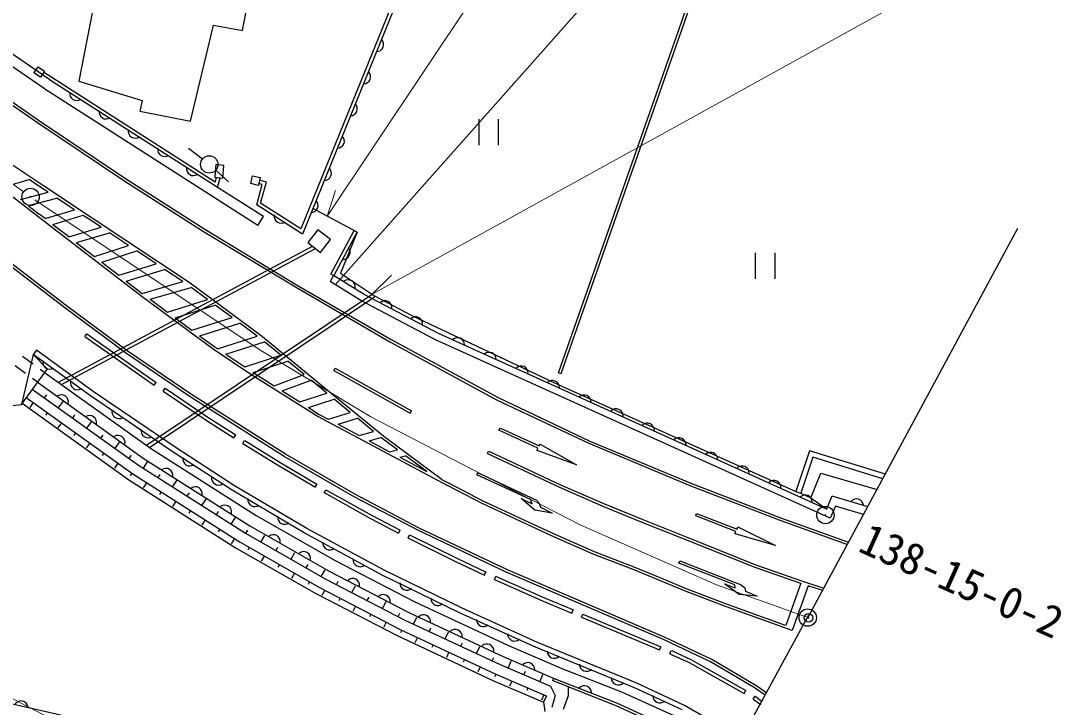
# Model space of a CAD drawing. Units: millimetres, scale not verified. Extents: x 40000 to 680000, y 20000 to 380000.
# Drawn here: x 471775 to 531809, y 237200 to 276782 of the extents above; entities that cross this region are included whole.
import ezdxf
from ezdxf.enums import TextEntityAlignment as Align

# ---------------------------------------------------------------- set-up
doc = ezdxf.new("R2010")
doc.units = ezdxf.units.MM
doc.header["$LTSCALE"] = 1000
doc.header["$PDMODE"] = 32
doc.header["$PDSIZE"] = 500
doc.linetypes.add('CHAIN', pattern=[18.5, 12, -1.5, 3.5, -1.5])
for name, color, linetype, lineweight in [('M-BGD', 7, 'Continuous', 25), ('M-BMK', 2, 'CHAIN', 13), ('M-BMK-OTRS', 5, 'Continuous', 25), ('M-BMK-SRVR', 3, 'Continuous', 25), ('M-STR-HTXT', 7, 'Continuous', 13), ('M-STR-STRC', 7, 'Continuous', 25)]:
    doc.layers.add(name, color=color, linetype=linetype, lineweight=lineweight)
doc.layers.add('M-OTRS', color=6, linetype='Continuous')
doc.styles.add('ＭＳ ゴシック', font='')
doc.styles.get('ＭＳ ゴシック').set_extended_font_data('MS Gothic')

msp = doc.modelspace()

# ---------------------------------------------------------------- linework, layer by layer
at = {"layer": 'M-BGD'}
for p, q in [((484554, 276215), (487633, 292077)), ((497383, 288099), (487918, 264784)), ((497569, 288023), (488012, 264485)), ((477460, 285350), (475111, 273305)), ((502777, 256484), (511953, 282647)), ((502918, 256435), (512094, 282597)), ((473112, 272874), (468263, 276224)), ((473442, 273372), (468638, 276698)), ((481558, 270989), (482888, 276541)), ((482888, 276541), (484548, 276218)), ((474309, 260227), (453987, 275844)), ((474403, 260346), (454080, 275962)), ((466665, 275115), (472732, 270926)), ((466759, 275235), (472802, 271055)), ((472527, 273789), (472776, 274128)), ((472914, 273529), (472527, 273789)), ((472776, 274128), (473140, 273877)), ((473140, 273877), (472914, 273529)), ((482988, 267484), (473078, 273823)), ((483206, 267114), (473425, 273385)), ((475111, 273305), (478770, 272184)), ((482885, 266607), (473108, 272876)), ((478770, 272184), (478641, 271579)), ((478641, 271579), (481558, 270989)), ((472732, 270926), (477711, 267572)), ((472802, 271055), (477806, 267694)), ((498176, 271109), (498176, 269609)), ((499316, 269609), (499316, 271109)), ((473016, 267299), (469641, 269552)), ((482239, 268802), (481445, 269410)), ((483024, 268489), (482958, 267761)), ((483484, 268442), (483024, 268489)), ((483419, 267715), (483484, 268442)), ((482958, 267761), (483419, 267715)), ((483008, 268164), (483754, 267497)), ((485027, 267395), (485130, 267849)), ((485130, 267849), (485572, 267749)), ((470013, 267638), (472746, 265516)), ((470815, 267208), (472252, 267628)), ((472922, 267177), (472256, 267626)), ((473353, 266895), (472922, 267177)), ((475880, 265404), (473016, 267299)), ((477711, 267572), (482308, 264642)), ((477806, 267694), (482379, 264772)), ((482988, 267484), (483060, 267749)), ((483109, 267169), (483262, 267730)), ((485468, 267294), (485027, 267395)), ((485375, 266179), (485696, 267341)), ((485572, 267749), (485468, 267294)), ((485693, 267342), (485483, 267395)), ((485931, 267486), (485516, 267587)), ((485592, 266273), (485889, 267288)), ((485889, 267288), (485931, 267486)), ((471763, 266470), (473353, 266895)), ((472208, 266123), (473855, 266563)), ((474876, 265888), (473855, 266563)), ((485443, 264984), (482885, 266607)), ((485764, 265491), (483206, 267114)), ((472214, 266121), (472839, 265633)), ((488017, 264483), (485375, 266179)), ((487910, 264786), (485592, 266273)), ((491169, 264587), (488614, 265968)), ((472746, 265516), (475530, 263387)), ((473173, 265377), (472839, 265633)), ((473173, 265377), (474876, 265888)), ((473615, 265040), (475365, 265565)), ((475786, 265283), (475361, 265564)), ((481539, 261644), (475880, 265404)), ((485443, 264984), (485764, 265491)), ((473615, 265040), (474534, 264335)), ((474540, 264333), (476404, 264876)), ((476412, 264874), (475786, 265283)), ((482379, 264772), (487673, 261564)), ((474984, 263994), (476894, 264550)), ((477980, 263828), (476894, 264550)), ((482308, 264642), (487601, 261433)), ((488895, 264730), (488323, 263990)), ((489626, 264166), (488895, 264730)), ((489054, 263425), (489626, 264166)), ((489641, 262180), (490993, 264682)), ((489817, 262085), (491169, 264587)), ((491172, 264586), (490200, 262223)), ((473943, 255938), (488589, 263784)), ((474124, 255808), (488762, 263650)), ((474973, 263997), (475623, 263505)), ((476024, 263195), (477980, 263828)), ((488323, 263990), (489054, 263425)), ((475530, 263387), (478763, 260876)), ((475623, 263505), (476019, 263197)), ((476454, 262861), (478459, 263510)), ((479573, 262769), (478459, 263510)), ((514117, 263408), (514117, 261908)), ((515257, 261908), (515257, 263408)), ((476454, 262861), (477421, 262111)), ((477421, 262111), (479573, 262769)), ((477855, 261773), (480058, 262447)), ((481121, 261740), (480058, 262447)), ((477855, 261773), (478776, 261058)), ((489809, 262087), (489612, 261743)), ((489631, 262183), (489809, 262087)), ((491578, 261002), (489809, 262087)), ((490200, 262223), (492161, 260930)), ((478776, 261058), (481121, 261740)), ((479229, 260721), (481600, 261411)), ((485713, 258559), (481539, 261644)), ((482540, 260717), (481600, 261411)), ((487601, 261433), (493044, 258273)), ((487673, 261564), (493116, 258405)), ((491379, 260655), (489612, 261743)), ((478763, 260876), (482857, 257867)), ((479025, 252301), (492028, 261017)), ((479198, 252176), (492168, 260871)), ((479229, 260721), (480224, 259990)), ((480224, 259990), (482540, 260717)), ((495674, 258387), (491379, 260655)), ((495851, 258747), (491578, 261002)), ((492161, 260930), (494308, 259793)), ((477807, 257639), (474309, 260227)), ((477901, 257759), (474403, 260346)), ((480673, 259659), (482988, 260386)), ((483955, 259671), (482988, 260386)), ((480673, 259659), (481635, 258951)), ((481635, 258951), (483955, 259671)), ((494308, 259793), (502793, 255795)), ((482086, 258620), (484404, 259340)), ((485402, 258602), (484404, 259340)), ((482085, 258620), (482951, 257987)), ((483113, 257875), (485402, 258602)), ((483592, 257555), (485832, 258266)), ((489561, 255375), (485713, 258559)), ((486759, 257500), (485832, 258266)), ((493044, 258273), (499237, 254911)), ((493116, 258405), (499285, 255052)), ((518438, 248094), (495674, 258387)), ((518226, 248629), (495851, 258747)), ((472675, 257784), (472487, 257546)), ((475953, 255401), (472675, 257784)), ((481535, 255102), (477807, 257639)), ((481605, 255231), (477901, 257759)), ((482857, 257867), (485026, 256412)), ((482951, 257987), (483123, 257872)), ((483592, 257555), (484688, 256820)), ((472487, 257546), (471809, 254654)), ((471879, 257443), (472483, 256998)), ((475788, 255153), (472487, 257546)), ((472488, 257545), (473293, 256712)), ((484688, 256820), (486759, 257500)), ((485165, 256503), (487169, 257161)), ((488109, 256385), (487169, 257161)), ((472053, 256445), (471449, 256890)), ((473293, 256712), (471797, 254658)), ((472886, 256701), (473200, 256470)), ((473201, 256470), (479246, 252142)), ((485026, 256412), (488913, 253954)), ((485165, 256503), (486373, 255739)), ((486373, 255739), (488109, 256385)), ((489820, 256619), (489893, 256750)), ((489820, 256619), (494226, 254164)), ((489893, 256750), (494299, 254295)), ((502777, 256484), (502918, 256435)), ((472792, 255901), (472455, 256149)), ((472793, 255900), (478837, 251568)), ((486851, 255437), (488510, 256054)), ((489417, 255304), (488510, 256054)), ((502793, 255795), (516459, 249640)), ((472432, 255541), (478561, 251152)), ((473140, 255036), (473271, 255219)), ((480564, 251900), (475788, 255153)), ((480730, 252150), (475953, 255401)), ((487030, 251789), (481605, 255231)), ((486851, 255437), (487856, 254802)), ((487856, 254802), (489417, 255304)), ((492698, 252814), (489561, 255375)), ((470627, 254523), (471809, 254654)), ((471860, 254727), (478010, 250319)), ((472079, 255056), (478231, 250653)), ((472492, 254763), (472288, 254478)), ((473953, 254454), (474215, 254820)), ((486959, 251659), (481535, 255102)), ((488352, 254489), (489832, 254964)), ((490764, 254203), (489832, 254964)), ((499237, 254911), (504512, 252417)), ((499285, 255052), (504584, 252550)), ((473305, 254180), (473203, 254038)), ((474766, 253872), (474897, 254055)), ((488356, 254487), (488984, 254085)), ((488913, 253954), (496376, 249981)), ((488984, 254085), (489499, 253813)), ((489503, 253812), (490764, 254203)), ((494226, 254164), (494299, 254295)), ((474118, 253598), (473914, 253314)), ((475579, 253290), (475841, 253656)), ((490061, 253514), (491181, 253862)), ((490061, 253514), (491278, 252866)), ((492107, 253105), (491181, 253862)), ((474931, 253016), (474829, 252874)), ((476392, 252707), (476523, 252890)), ((491278, 252866), (492107, 253105)), ((491848, 252562), (492525, 252758)), ((493485, 252045), (492525, 252758)), ((496068, 250315), (492698, 252814)), ((499329, 253182), (499422, 253298)), ((501584, 252128), (499329, 253182)), ((499422, 253298), (501657, 252265)), ((475744, 252434), (475540, 252149)), ((477205, 252125), (477467, 252491)), ((484103, 249969), (480730, 252150)), ((491848, 252562), (493032, 251932)), ((501657, 252265), (501721, 252374)), ((501721, 252374), (503819, 251173)), ((504512, 252417), (510337, 249983)), ((504584, 252550), (510409, 250117)), ((476557, 251852), (476455, 251709)), ((478018, 251543), (478149, 251726)), ((478837, 251568), (484974, 247661)), ((479246, 252142), (485339, 248260)), ((483961, 249708), (480564, 251900)), ((490998, 249336), (486959, 251659)), ((491070, 249468), (487030, 251789)), ((493032, 251932), (493485, 252045)), ((493625, 251616), (493953, 251698)), ((493625, 251616), (495176, 250790)), ((495176, 250790), (493953, 251698)), ((498680, 251835), (502822, 249888)), ((498683, 251834), (498746, 251970)), ((498752, 251967), (502894, 250021)), ((501540, 252002), (501584, 252128)), ((503819, 251173), (501540, 252002)), ((517239, 251982), (516459, 249640)), ((517428, 251610), (516744, 249547)), ((521617, 250632), (517239, 251982)), ((521471, 250362), (517428, 251610)), ((477370, 251269), (477166, 250985)), ((478561, 251152), (484720, 247231)), ((478841, 250975), (479083, 251355)), ((478183, 250687), (478081, 250545)), ((478231, 250653), (484411, 246717)), ((479685, 250438), (479806, 250628)), ((498070, 250600), (498136, 250715)), ((501151, 249183), (498070, 250600)), ((498136, 250715), (501504, 249133)), ((517311, 249273), (517905, 250693)), ((517905, 250693), (521143, 249757)), ((478010, 250319), (484189, 246379)), ((479025, 250147), (478837, 249852)), ((480528, 249900), (480770, 250280)), ((488254, 247511), (484103, 249969)), ((496067, 250316), (496446, 250114)), ((498372, 248944), (496376, 249981)), ((498420, 249085), (496448, 250113)), ((502822, 249888), (505375, 248781)), ((502894, 250021), (505424, 248923)), ((510337, 249983), (515588, 247957)), ((510409, 250117), (515637, 248098)), ((479868, 249610), (479774, 249462)), ((481371, 249363), (481492, 249553)), ((482215, 248826), (482456, 249205)), ((488111, 247248), (483961, 249708)), ((494667, 247400), (490998, 249336)), ((494739, 247532), (491070, 249468)), ((501410, 248553), (500611, 249227)), ((500611, 249227), (501251, 248935)), ((501251, 248935), (501151, 249183)), ((516462, 249639), (516747, 249545)), ((516744, 249547), (517311, 249273)), ((517313, 249272), (518236, 248625)), ((518535, 249373), (518226, 248629)), ((520602, 248758), (518543, 249370)), ((480711, 249072), (480523, 248777)), ((502339, 247105), (498372, 248944)), ((502412, 247238), (498420, 249085)), ((502411, 248387), (501410, 248553)), ((501504, 249133), (501661, 248973)), ((501661, 248973), (501736, 248732)), ((501736, 248732), (502411, 248387)), ((505375, 248781), (507577, 247879)), ((505424, 248923), (507625, 248020)), ((518732, 248793), (518438, 248094)), ((520359, 248308), (518737, 248791)), ((481555, 248535), (481461, 248387)), ((482398, 247997), (482210, 247702)), ((483058, 248288), (483179, 248478)), ((483901, 247751), (484143, 248130)), ((485339, 248260), (489892, 245662)), ((507625, 248020), (510995, 246671)), ((510684, 248227), (510733, 248370)), ((512991, 247324), (510684, 248227)), ((510733, 248370), (513065, 247462)), ((515588, 247957), (519427, 246587)), ((515637, 248098), (519499, 246720)), ((483241, 247460), (483147, 247312)), ((484745, 247215), (484857, 247410)), ((484974, 247661), (489548, 245050)), ((492757, 245077), (488254, 247511)), ((499759, 244987), (494667, 247400)), ((499831, 245119), (494739, 247532)), ((507577, 247879), (510922, 246538)), ((513065, 247462), (513110, 247594)), ((513110, 247594), (515282, 246529)), ((484085, 246922), (483897, 246627)), ((484720, 247231), (489317, 244608)), ((485614, 246719), (485837, 247110)), ((492613, 244813), (488111, 247248)), ((504773, 246033), (502339, 247105)), ((504845, 246167), (502412, 247238)), ((512948, 247198), (512991, 247324)), ((515282, 246529), (512948, 247198)), ((484189, 246379), (488830, 243732)), ((484411, 246717), (489030, 244081)), ((484944, 246411), (484857, 246259)), ((486483, 246224), (486594, 246419)), ((507222, 245235), (504845, 246167)), ((510922, 246538), (514038, 245296)), ((510995, 246671), (514087, 245438)), ((485812, 245916), (485639, 245612)), ((487351, 245728), (487574, 246119)), ((489892, 245662), (494445, 243299)), ((507173, 245094), (504773, 246033)), ((509719, 245499), (509764, 245631)), ((509764, 245631), (513308, 244253)), ((486681, 245420), (486594, 245268)), ((488220, 245233), (488331, 245428)), ((489088, 244737), (489311, 245128)), ((489548, 245050), (494148, 242667)), ((497219, 242907), (492757, 245077)), ((508859, 241083), (499759, 244987)), ((508931, 241216), (499831, 245119)), ((508885, 244383), (507173, 245094)), ((508957, 244516), (507222, 245235)), ((512936, 244248), (509719, 245499)), ((514038, 245296), (516725, 244346)), ((514087, 245438), (516774, 244488)), ((487549, 244925), (487376, 244621)), ((488418, 244429), (488331, 244277)), ((489317, 244608), (493916, 242222)), ((489971, 244268), (490075, 244468)), ((497074, 242641), (492613, 244813)), ((510041, 243901), (508885, 244383)), ((510090, 244043), (508957, 244516)), ((516734, 244343), (515870, 241909)), ((516774, 244488), (518066, 244073)), ((489030, 244081), (493651, 241683)), ((489292, 243944), (489131, 243633)), ((490859, 243808), (491066, 244207)), ((511491, 243352), (510041, 243901)), ((511564, 243486), (510090, 244043)), ((513194, 243691), (512351, 244314)), ((512351, 244314), (512962, 244092)), ((512962, 244092), (512936, 244248)), ((513308, 244253), (513515, 244085)), ((513515, 244085), (513555, 243893)), ((513555, 243893), (514220, 243600)), ((517162, 244206), (516243, 241613)), ((517153, 244208), (517993, 243939)), ((488830, 243732), (493474, 241325)), ((490180, 243484), (490100, 243328)), ((491747, 243347), (491850, 243547)), ((492634, 242887), (492842, 243286)), ((494445, 243299), (499888, 240753)), ((512451, 242992), (511491, 243352)), ((512524, 243126), (511564, 243486)), ((514220, 243600), (513194, 243691)), ((491068, 243023), (490907, 242713)), ((491956, 242563), (491875, 242408)), ((493522, 242427), (493626, 242626)), ((494148, 242667), (499614, 240110)), ((501443, 240661), (497074, 242641)), ((501564, 240936), (497219, 242907)), ((516234, 241616), (512451, 242992)), ((515860, 241912), (512524, 243126)), ((492843, 242103), (492682, 241792)), ((493916, 242222), (499404, 239655)), ((494420, 241987), (494611, 242394)), ((493651, 241683), (499162, 239107)), ((493733, 241646), (493659, 241487)), ((495326, 241563), (495421, 241767)), ((496232, 241139), (496422, 241547)), ((493474, 241325), (498985, 238746)), ((494639, 241222), (494492, 240909)), ((495544, 240798), (495471, 240642)), ((497137, 240716), (497233, 240919)), ((499888, 240753), (502790, 239507)), ((507285, 238584), (501564, 240936)), ((511543, 239818), (508859, 241083)), ((511615, 239950), (508931, 241216)), ((496450, 240375), (496307, 240069)), ((498043, 240292), (498234, 240700)), ((507163, 238309), (501443, 240661)), ((497356, 239951), (497285, 239798)), ((498949, 239868), (499044, 240072)), ((499404, 239655), (502306, 238408)), ((499614, 240110), (502516, 238863)), ((499861, 239459), (500039, 239873)), ((514114, 238299), (511543, 239818)), ((514209, 238421), (511615, 239950)), ((498262, 239527), (498122, 239229)), ((499168, 239104), (499103, 238953)), ((499162, 239107), (502064, 237859)), ((500780, 239064), (500869, 239271)), ((501699, 238670), (501877, 239083)), ((502767, 239516), (506400, 238087)), ((498985, 238746), (501911, 237490)), ((500087, 238709), (499956, 238406)), ((502306, 238408), (502573, 237878)), ((502443, 238730), (506076, 237302)), ((502454, 238726), (502509, 238866)), ((502516, 238863), (506125, 237443)), ((503342, 237883), (503352, 238373)), ((510043, 237304), (507285, 238584)), ((514782, 238009), (514209, 238421)), ((468442, 238042), (482983, 234736)), ((501005, 238315), (500940, 238163)), ((501924, 237920), (501787, 237600)), ((502075, 237855), (501917, 237488)), ((502573, 237878), (502384, 237177)), ((503065, 237079), (503342, 237883)), ((506400, 238087), (509417, 236713)), ((509899, 237039), (507163, 238309)), ((514709, 237873), (514114, 238299)), ((501917, 237488), (501975, 236956)), ((506076, 237302), (509024, 235956)), ((506125, 237443), (509096, 236089)), ((512488, 235882), (510043, 237304))]:
    msp.add_line(p, q, dxfattribs=at)
msp.add_circle((482636, 268497), 500, dxfattribs=at)
for centre, start, end in [((492284, 275415), 270.52295, 45.2832), ((491538, 273556), 270.52295, 45.2832), ((474997, 272589), 169.95508, 304.71533), ((490769, 271706), 270.52295, 45.2832), ((476694, 271528), 169.95508, 304.71533), ((478375, 270421), 169.95508, 304.71533), ((490023, 269847), 270.52295, 45.2832), ((480072, 269360), 169.95508, 304.71533), ((481730, 268261), 169.95508, 304.71533), ((489277, 267989), 270.52295, 45.2832), ((488508, 266138), 270.52295, 45.2832), ((486786, 265515), 169.93323, 304.69348), ((490355, 263440), 264.23047, 38.99072), ((490644, 261437), 351.10303, 125.86328), ((492766, 260230), 354.74695, 129.5072), ((494536, 259303), 354.74695, 129.5072), ((496951, 258102), 358.29273, 133.05298), ((498777, 257261), 358.29273, 133.05298), ((473445, 257100), 166.68884, 301.4491), ((500619, 256468), 358.29273, 133.05298), ((475046, 255914), 166.68884, 301.4491), ((502422, 255636), 358.29273, 133.05298), ((474110, 254809), 347.01196, 121.77222), ((504248, 254796), 358.29273, 133.05298), ((475735, 253615), 347.01196, 121.77222), ((477433, 254246), 168.33691, 303.09717), ((506090, 254003), 358.29273, 133.05298), ((507892, 253171), 358.29273, 133.05298), ((477376, 252468), 347.01196, 121.77222), ((479114, 253139), 168.33691, 303.09717), ((509718, 252331), 358.29273, 133.05298), ((481517, 251518), 169.77673, 304.53711), ((511544, 251491), 358.29273, 133.05298), ((480132, 250567), 350.11182, 124.87207), ((513363, 250706), 358.29273, 133.05298), ((483174, 250418), 169.77673, 304.53711), ((481829, 249507), 350.11182, 124.87207), ((515189, 249866), 358.29273, 133.05298), ((485257, 249172), 171.979, 306.73926), ((516991, 249033), 358.29273, 133.05298), ((519953, 248807), 6.06079, 140.82104), ((483526, 248446), 350.11182, 124.87207), ((486994, 248151), 171.979, 306.73926), ((486324, 246743), 352.91541, 127.67566), ((488078, 245769), 352.91541, 127.67566), ((489581, 246679), 174.22571, 308.98596), ((491334, 245705), 174.22571, 308.98596), ((490901, 244215), 355.21069, 129.97107), ((494041, 244350), 176.677, 311.43726), ((492670, 243288), 355.21069, 129.97107), ((495827, 243471), 176.677, 311.43726), ((494991, 242119), 357.55322, 132.31348), ((498447, 242251), 178.22778, 312.98804), ((496817, 241279), 357.55322, 132.31348), ((500250, 241419), 178.22778, 312.98804), ((498643, 240439), 357.55322, 132.31348), ((502525, 240424), 180.26318, 315.02344), ((500996, 239364), 359.37134, 134.13171), ((504383, 239678), 180.26318, 315.02344), ((504264, 238027), 1.14758, 135.90784), ((506225, 238885), 180.26318, 315.02344), ((508619, 237850), 177.71765, 312.47791), ((471785, 237154), 9.80493, 144.56519)]:
    msp.add_arc(centre, 406, start, end, dxfattribs=at)
at = {"layer": 'M-BMK'}
for p, q in [((462153, 273881), (472581, 266468)), ((472581, 266468), (479983, 261515)), ((479983, 261515), (485619, 257774)), ((485619, 257774), (491946, 253940)), ((491946, 253940), (497698, 250968)), ((497698, 250968), (504024, 247709)), ((504024, 247709), (511885, 244258)), ((511885, 244258), (517140, 242364))]:
    msp.add_line(p, q, dxfattribs=at)
at = {"layer": 'M-BMK-OTRS'}
for p, q in [((529239, 264801), (517140, 242364)), ((517182, 242508), (507660, 225015))]:
    msp.add_line(p, q, dxfattribs=at)
at = {"layer": 'M-BMK-SRVR'}
for centre, radius in [((472335, 266628), 500), ((472335, 266628), 20), ((518159, 248277), 500), ((518159, 248277), 20), ((517140, 242364), 500), ((517140, 242364), 20)]:
    msp.add_circle(centre, radius, dxfattribs=at)
at = {"layer": 'M-OTRS'}
msp.add_point((517182, 242349), dxfattribs=at)
at = {"layer": 'M-STR-HTXT'}
for p, q in [((489433, 265525), (508432, 293949)), ((492028, 261017), (523564, 278437)), ((489433, 265525), (489918, 267006)), ((492028, 261017), (493138, 262110)), ((464539, 241219), (482775, 231705))]:
    msp.add_line(p, q, dxfattribs=at)
at = {"layer": 'M-STR-STRC'}
for p, q in [((489902, 261564), (509136, 283256)), ((475466, 258575), (475582, 258738)), ((475466, 258575), (479460, 255767)), ((475582, 258738), (479575, 255930)), ((479460, 255767), (479575, 255930)), ((479980, 255424), (482512, 253717)), ((479985, 255423), (480098, 255588)), ((480090, 255591), (482622, 253884)), ((482512, 253717), (484050, 252733)), ((482622, 253884), (484161, 252901)), ((484055, 252731), (484162, 252900)), ((484573, 252408), (484678, 252578)), ((484573, 252408), (486668, 251121)), ((484684, 252576), (486755, 251298)), ((486668, 251121), (488757, 249893)), ((486755, 251298), (488844, 250070)), ((488751, 249895), (488853, 250067)), ((489263, 249569), (489361, 249744)), ((489255, 249573), (491938, 248072)), ((489366, 249742), (492026, 248251)), ((491938, 248072), (493551, 247231)), ((492026, 248251), (493640, 247410)), ((493557, 247229), (493649, 247406)), ((494095, 246967), (496826, 245607)), ((494100, 246965), (494189, 247144)), ((494183, 247146), (496915, 245787)), ((496826, 245607), (498510, 244815)), ((496915, 245787), (498598, 244995)), ((498503, 244817), (498588, 244998)), ((499076, 244562), (499157, 244745)), ((499083, 244559), (501882, 243319)), ((499148, 244747), (501970, 243499)), ((501882, 243319), (503546, 242625)), ((501970, 243499), (503635, 242806)), ((503550, 242624), (503627, 242808)), ((504106, 242383), (504184, 242568)), ((504184, 242568), (508673, 240686)), ((504106, 242383), (508595, 240501)), ((508595, 240501), (508673, 240686)), ((509187, 240282), (509270, 240464)), ((509191, 240281), (510310, 239769)), ((509279, 240461), (510398, 239948)), ((510310, 239769), (513479, 237992)), ((510398, 239948), (513567, 238170)), ((513471, 237995), (513569, 238169)), ((513991, 237664), (514107, 237827)), ((514110, 237826), (514522, 237529)), ((514000, 237661), (514428, 237354))]:
    msp.add_line(p, q, dxfattribs=at)

# ---------------------------------------------------------------- texts
at = {"layer": 'M-BMK-SRVR', "style": 'ＭＳ ゴシック'}
msp.add_text('138-15-0-2', height=1833, rotation=335.8, dxfattribs=at).set_placement((519733, 245722), align=Align.BOTTOM_LEFT)

doc.saveas('drawing.dxf')
